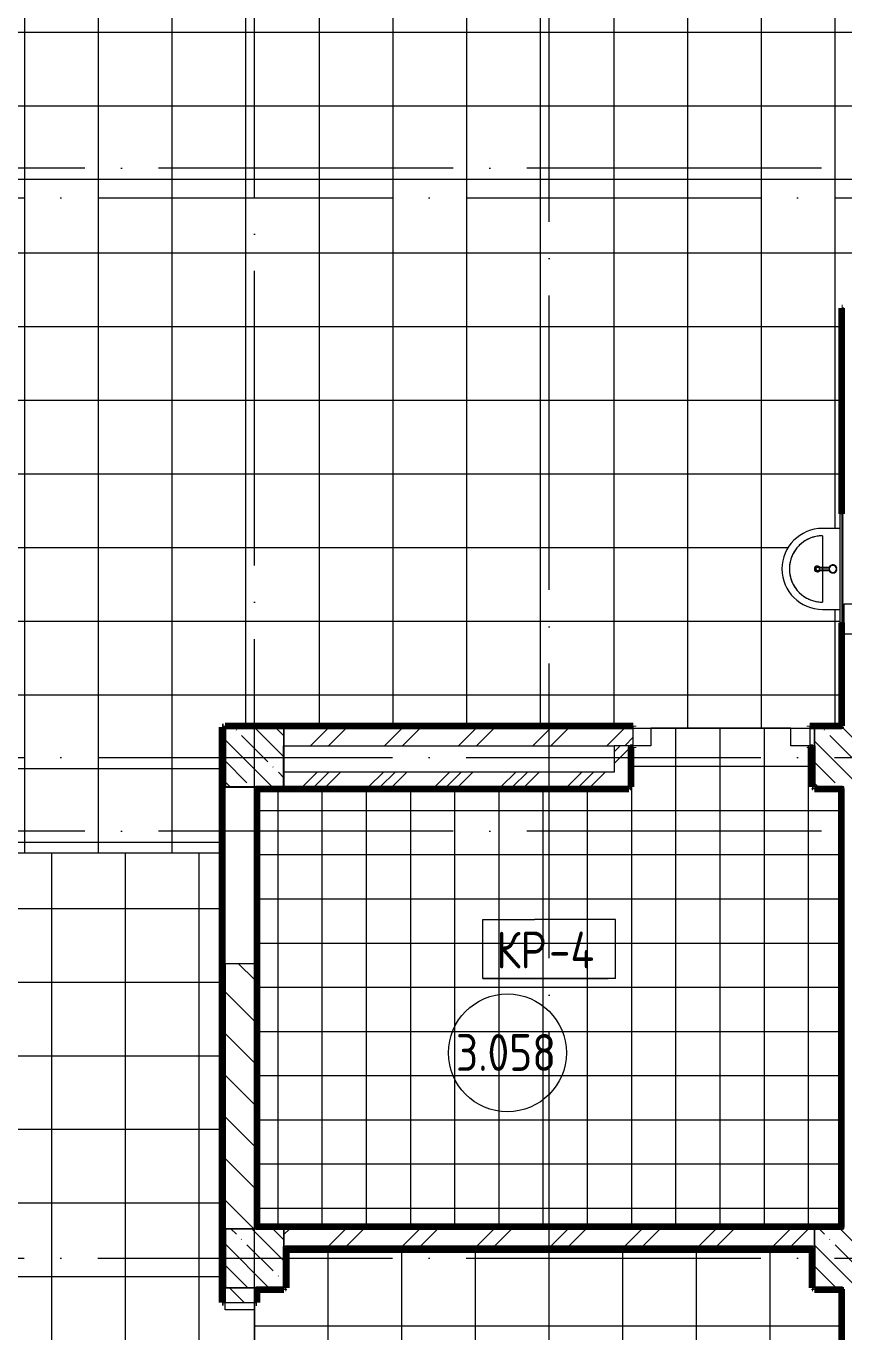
# Model space of a CAD drawing. Header units: millimetres. Extents: x 97 to 215964, y -4577 to 60645.
# Drawn here: x 189748 to 195298, y 18725 to 27591 of the extents above; entities that cross this region are included whole.
import ezdxf

# ---------------------------------------------------------------- set-up
doc = ezdxf.new("R2010")
doc.units = ezdxf.units.MM
doc.linetypes.add('ADSK_Линия сетки', pattern=[2500, 2000, -250, 0, -250])
for name, color, linetype, lineweight in [('A-AREA-____-IDEN', 2, 'Continuous', 20), ('A-FLOR-____-IDEN', 11, 'Continuous', 20), ('A-FLOR-____-OTLN', 192, 'Continuous', 9), ('A-FLOR-____-PATT', 8, 'Continuous', 9), ('A-WALL-____-MCUT', 113, 'Continuous', 9), ('A-WALL-____-PATT', 111, 'Continuous', 9), ('I-WALL-____-OTLN', 2, 'Continuous', 9), ('P-SANR-FIXT-OTLN', 6, 'Continuous', 9), ('S-COLS-____-MCUT', 52, 'Continuous', 9), ('S-COLS-____-OTLN', 52, 'Continuous', 9), ('S-GRID-____-OTLN', 1, 'Continuous', 9)]:
    doc.layers.add(name, color=color, linetype=linetype, lineweight=lineweight)
doc.styles.add('GOST Common', font='GOST_Common.ttf', dxfattribs={"width": 0.9, "height": 250})
pattern_1 = [(45, (0, 0), (-251.4472, 251.4472), []), (45, (0, 381), (-251.4472, 251.4472), [])]
pattern_2 = [(135, (0, 0), (-141.42136, -141.42136), [])]
pattern_3 = [(135, (0, 0), (-142.5612, -142.5612), []), (135, (142.56, 0), (-142.5612, -142.5612), [252.016, -50.403, 3.353, -47.05])]
pattern_4 = [(45, (0, 0), (-224.5064, 224.5064), []), (45, (79.38, 0), (0, 449.0128), []), (45, (-79.38, 0), (0, 449.0128), [])]

# ---------------------------------------------------------------- blocks, each defined once
blk = doc.blocks.new('0083_СОШ675_АР_R22_rvt-1-О_АИ_ПП_8_400_Целиком')
at = {"layer": 'A-WALL-____-PATT', "lineweight": 5}
h = blk.add_hatch(dxfattribs=at)
h.set_pattern_fill('FP_7', color=10, style=0, pattern_type=2)
h.set_pattern_definition(pattern_1)
h.paths.add_polyline_path([(136300, 22705), (136300, 22825), (136270, 22825), (136270, 22705)])
h.paths.add_polyline_path([(134940, 22705), (135070, 22705), (135070, 22825), (132700, 22825), (132700, 22705), (132800.3, 22705)])
h = blk.add_hatch(dxfattribs=at)
h.set_pattern_fill('FP_11', color=10, style=0, pattern_type=2)
h.set_pattern_definition(pattern_4)
h.paths.add_polyline_path([(135040, 22525), (135040, 22705), (134940, 22705), (134940, 22525)])
h = blk.add_hatch(dxfattribs=at)
h.set_pattern_fill('FP_11', color=10, style=0, pattern_type=2)
h.set_pattern_definition(pattern_4)
h.paths.add_polyline_path([(132800.3, 22425), (135040, 22425), (135040, 22525), (132700, 22525), (132700, 22425)])
h = blk.add_hatch(dxfattribs=at)
h.set_pattern_fill('FP_10', color=10, style=0, pattern_type=2)
h.set_pattern_definition(pattern_2)
h.paths.add_polyline_path([(132500, 19425), (132500, 21225), (132300, 21225), (132300, 19425)])
h = blk.add_hatch(dxfattribs=at)
h.set_pattern_fill('FP_7', color=10, style=0, pattern_type=2)
h.set_pattern_definition(pattern_1)
h.paths.add_polyline_path([(136300, 19305), (136300, 19425), (132700, 19425), (132700, 19305), (135315.8, 19305)])
h = blk.add_hatch(dxfattribs=at)
h.set_pattern_fill('FP_10', color=10, style=0, pattern_type=2)
h.set_pattern_definition(pattern_2)
h.paths.add_polyline_path([(132500, 10425), (132500, 15725), (132300, 15725), (132300, 10425)])
h.paths.add_polyline_path([(132500, 16125), (132500, 17825), (132300, 17825), (132300, 16125)])
h.paths.add_polyline_path([(132500, 18925), (132500, 19025), (132300, 19025), (132300, 18925)])
at = {"layer": 'S-COLS-____-OTLN', "lineweight": 5}
h = blk.add_hatch(dxfattribs=at)
h.set_pattern_fill('FP_8', color=256, style=0, pattern_type=2)
h.set_pattern_definition(pattern_3)
h.paths.add_polyline_path([(132700, 22425), (132700, 22825), (132300, 22825), (132300, 22425)])
h = blk.add_hatch(dxfattribs=at)
h.set_pattern_fill('FP_8', color=256, style=0, pattern_type=2)
h.set_pattern_definition(pattern_3)
h.paths.add_polyline_path([(136300, 22425), (136700, 22425), (136700, 22825), (136300, 22825), (136300, 22596.6)])
h = blk.add_hatch(dxfattribs=at)
h.set_pattern_fill('FP_8', color=256, style=0, pattern_type=2)
h.set_pattern_definition(pattern_3)
h.paths.add_polyline_path([(132700, 19025), (132700, 19425), (132300, 19425), (132300, 19025), (132500, 19025)])
h = blk.add_hatch(dxfattribs=at)
h.set_pattern_fill('FP_8', color=256, style=0, pattern_type=2)
h.set_pattern_definition(pattern_3)
h.paths.add_polyline_path([(136300, 19025), (136700, 19025), (136700, 19425), (136300, 19425), (136300, 19305)])
at = {"layer": 'A-WALL-____-MCUT', "color": 50, "lineweight": 13}
for p, q in [((140250, 23665), (136500, 23665)), ((136500, 23665), (136500, 23465)), ((136500, 23465), (137090.2, 23465)), ((135070, 22825), (132700, 22825)), ((135070, 22705), (135070, 22825)), ((136300, 22825), (136270, 22825)), ((136270, 22825), (136270, 22705)), ((132700, 22705), (134940, 22705)), ((134940, 22705), (134940, 22525)), ((135040, 22705), (135070, 22705)), ((135040, 22525), (135040, 22705)), ((136270, 22705), (136300, 22705)), ((134940, 22525), (132700, 22525)), ((132700, 22525), (132700, 22425)), ((135040, 22425), (135040, 22525)), ((132700, 22425), (135040, 22425)), ((132500, 21225), (132300, 21225)), ((132300, 21225), (132300, 19425)), ((132500, 19425), (132500, 21225)), ((136300, 19425), (132700, 19425)), ((132700, 19305), (136300, 19305)), ((132300, 19025), (132300, 18925)), ((132500, 18925), (132500, 19025)), ((132300, 18925), (132500, 18925))]:
    blk.add_line(p, q, dxfattribs=at)
at = {"layer": 'A-WALL-____-MCUT', "color": 10, "lineweight": 5}
for p, q in [((132700, 22825), (132700, 22705)), ((136300, 22705), (136300, 22825)), ((135040, 22705), (134940, 22705)), ((132300, 19425), (132500, 19425)), ((132700, 19425), (132700, 19305)), ((136300, 19305), (136300, 19425)), ((132500, 19025), (132300, 19025))]:
    blk.add_line(p, q, dxfattribs=at)
at = {"layer": 'S-COLS-____-MCUT', "color": 130, "lineweight": 25}
for p, q in [((132700, 22825), (132300, 22825)), ((132300, 22825), (132300, 22425)), ((136500, 22825), (136300, 22825)), ((132700, 22425), (132700, 22705)), ((136300, 22705), (136300, 22425)), ((132300, 22425), (132700, 22425)), ((136300, 22425), (136500, 22425)), ((132300, 19425), (132300, 19025)), ((132700, 19425), (132500, 19425)), ((136500, 19425), (136300, 19425)), ((132700, 19025), (132700, 19305)), ((136300, 19305), (136300, 19025)), ((132500, 19025), (132700, 19025)), ((136300, 19025), (136500, 19025))]:
    blk.add_line(p, q, dxfattribs=at)
at = {"layer": 'S-COLS-____-OTLN', "color": 90}
for p, q in [((132700, 22705), (132700, 22825)), ((136300, 22825), (136300, 22705)), ((132500, 19425), (132300, 19425)), ((132700, 19305), (132700, 19425)), ((136300, 19425), (136300, 19305)), ((132300, 19025), (132500, 19025))]:
    blk.add_line(p, q, dxfattribs=at)
blk = doc.blocks.new('ВК_Умывальник_Полукруглый_Керамический_ГОСТ30493-96_R20 - 2-ой величины-V191-О_АИ_ПП_8_400_Целиком')
at = {"layer": 'P-SANR-FIXT-OTLN', "color": 170, "lineweight": 18}
for p, q in [((136475, 24180), (136354.9, 24180)), ((136354.9, 24130), (136354.9, 23914.9)), ((136490, 24180), (136485, 24180)), ((136354.9, 23895), (136354.9, 23680)), ((136354.9, 23630), (136475, 23630)), ((136485, 23630), (136490, 23630))]:
    blk.add_line(p, q, dxfattribs=at)
at = {"layer": 'P-SANR-FIXT-OTLN', "color": 170, "lineweight": 18, "flags": 128}
blk.add_lwpolyline([(136354.9, 24130), (136345.9, 24129.8), (136336.9, 24129.3), (136327.9, 24128.4), (136319, 24127.1), (136310.2, 24125.5), (136301.4, 24123.5), (136292.7, 24121.2), (136284.1, 24118.6), (136275.6, 24115.6), (136267.3, 24112.2), (136259, 24108.5), (136251, 24104.6), (136243.1, 24100.2), (136235.4, 24095.6), (136227.8, 24090.7), (136220.5, 24085.4), (136213.4, 24079.9), (136206.5, 24074.1), (136199.9, 24068.1), (136193.5, 24061.7), (136187.3, 24055.2), (136181.5, 24048.3), (136175.9, 24041.3), (136170.6, 24034), (136165.6, 24026.5), (136160.8, 24018.9), (136156.4, 24011), (136152.4, 24003), (136148.6, 23994.8), (136145.2, 23986.5), (136142.1, 23978.1), (136139.3, 23969.5), (136136.9, 23960.8), (136134.9, 23952.1), (136133.2, 23943.2), (136131.8, 23934.3), (136130.8, 23925.4), (136130.2, 23916.4), (136129.9, 23907.4), (136130, 23898.4), (136130.4, 23889.4), (136131.2, 23880.5), (136132.4, 23871.5), (136133.9, 23862.7), (136135.8, 23853.9), (136138, 23845.1), (136140.6, 23836.5), (136143.5, 23828), (136146.7, 23819.6), (136150.3, 23811.3), (136154.2, 23803.2), (136158.4, 23795.3), (136163, 23787.5), (136167.8, 23779.9), (136173, 23772.6), (136178.4, 23765.4), (136184.1, 23758.5), (136190.1, 23751.7), (136196.4, 23745.3), (136202.9, 23739.1), (136209.7, 23733.1), (136216.7, 23727.4), (136223.9, 23722.1), (136231.3, 23717), (136238.9, 23712.2), (136246.7, 23707.7), (136254.7, 23703.5), (136262.8, 23699.7), (136271.1, 23696.2), (136279.5, 23693), (136288.1, 23690.1), (136296.7, 23687.6), (136305.4, 23685.5), (136314.3, 23683.7), (136323.1, 23682.2), (136332.1, 23681.1), (136341, 23680.4), (136350, 23680), (136354.9, 23680)], dxfattribs=at)
at = {"layer": 'P-SANR-FIXT-OTLN', "color": 170, "lineweight": 18}
for centre, radius, start, end in [((136354.9, 23905), 275, 90, 270), ((136354.9, 23905), 225, 90, 270), ((136319.9, 23905), 20, 90, 270), ((136319.9, 23905), 20, 30, 90), ((136319.9, 23905), 20, 270, 330)]:
    blk.add_arc(centre, radius, start, end, dxfattribs=at)
blk = doc.blocks.new('xxx_Смеситель_ГОСТ 25809-96_R20 - Смеситель-3431601-О_АИ_ПП_8_400_Целиком')
at = {"layer": 'P-SANR-FIXT-OTLN', "color": 170, "lineweight": 18}
for p, q in [((3135.3, 51074.8), (3135.3, 51016.6)), ((3139.3, 51075.4), (3139.3, 51029.7)), ((3151.3, 51029.7), (3151.3, 51075.4)), ((3155.3, 51016.6), (3155.3, 51074.8)), ((3135.3, 51016.6), (3135.3, 50993.9)), ((3135.3, 50993.9), (3135.3, 50990)), ((3139.3, 51029.7), (3139.3, 51009)), ((3140.3, 51009), (3139.3, 51009)), ((3139.3, 51009), (3140.3, 51009)), ((3140.3, 51029.8), (3150.3, 51029.8)), ((3150.3, 51009), (3140.3, 51009)), ((3150.3, 51009), (3151.3, 51009)), ((3151.3, 51009), (3150.3, 51009)), ((3151.3, 51009), (3151.3, 51029.7)), ((3155.3, 50993.9), (3155.3, 51016.6)), ((3155.3, 50990), (3155.3, 50993.9))]:
    blk.add_line(p, q, dxfattribs=at)
for radius, start, end in [(27.5, 0, 180), (27.5, 161.97695, 180), (27.5, 180, 198.02305), (27.5, 180, 258.92236), (27.5, 143.31191, 156.6878), (27.5, 203.3122, 216.68809), (24.5, 360, 180), (24.5, 180, 360), (27.5, 101.97674, 135), (27.5, 225, 258.02326), (24.5, 255, 259.77016), (24.5, 255, 259.77016), (27.5, 83.31162, 96.68751), (24.5, 280.22984, 285), (24.5, 280.22984, 285), (27.5, 281.0769, 0), (27.5, 45, 78.02263), (27.5, 281.97737, 315), (27.5, 23.31133, 36.68722), (27.5, 323.31278, 336.68867), (27.5, 0, 18.02234), (27.5, 341.97766, 0)]:
    blk.add_arc((3145.3, 51100), radius, start, end, dxfattribs=at)
for start_param, end_param in [(3.141593, 4.712389), (4.712389, 6.283185)]:
    blk.add_ellipse((3145.3, 50990), major_axis=(10, 0), ratio=0.965926, start_param=start_param, end_param=end_param, dxfattribs=at)
for points, knots in [([(3138.6, 51076.4), (3138.7, 51076.4), (3138.8, 51076.3), (3139.2, 51076.2), (3139.8, 51076.1), (3140.4, 51076), (3140.7, 51075.9)], [0.77430556, 0.77430556, 0.77430556, 0.77430556, 0.78298611, 0.79166667, 0.82638889, 0.86111111, 0.86111111, 0.86111111, 0.86111111]), ([(3149.8, 51075.9), (3150.1, 51075.9), (3150.6, 51076), (3151.1, 51076.2), (3151.6, 51076.3), (3151.8, 51076.4), (3151.9, 51076.4)], [0.13888889, 0.13888889, 0.13888889, 0.13888889, 0.16666667, 0.19444444, 0.20833333, 0.22222222, 0.22222222, 0.22222222, 0.22222222]), ([(3140.3, 51020.3), (3138.8, 51019.9), (3136.8, 51019.1), (3135.5, 51017.7), (3135.3, 51016.9), (3135.3, 51016.6)], [0.1666667, 0.1666667, 0.1666667, 0.1666667, 0.3333333, 0.4166667, 0.5, 0.5, 0.5, 0.5]), ([(3145.3, 50986.8), (3144.4, 50986.8), (3143.1, 50986.9), (3141.4, 50987.3), (3140.3, 50987.7), (3139.3, 50988.1), (3138.7, 50988.5), (3138, 50989), (3137.3, 50989.5), (3136.7, 50990.2), (3136.3, 50990.7), (3136, 50991.2), (3135.8, 50991.6), (3135.6, 50992), (3135.5, 50992.5), (3135.4, 50992.9), (3135.3, 50993.4), (3135.3, 50993.7), (3135.3, 50993.9)], [0, 0, 0, 0, 0.0833333, 0.125, 0.1666667, 0.2083333, 0.2291667, 0.25, 0.2916667, 0.3333333, 0.3541667, 0.375, 0.3958333, 0.4166667, 0.4375, 0.4583333, 0.4791667, 0.5, 0.5, 0.5, 0.5]), ([(3139.3, 51029.3), (3139.3, 51029.3), (3139.3, 51029.3), (3139.4, 51029.2), (3139.6, 51029.2), (3139.8, 51029.2), (3140.1, 51029.2), (3140.3, 51029.2)], [0, 0, 0, 0, 0.166667, 0.333333, 0.5, 0.666667, 1, 1, 1, 1]), ([(3155.3, 50993.9), (3155.3, 50993.7), (3155.3, 50993.4), (3155.2, 50992.9), (3155.1, 50992.5), (3154.9, 50992), (3154.7, 50991.6), (3154.5, 50991.2), (3154.2, 50990.7), (3153.9, 50990.3), (3153.6, 50989.9), (3153.1, 50989.4), (3152.5, 50989), (3151.9, 50988.5), (3151.2, 50988.1), (3150.3, 50987.7), (3149.1, 50987.3), (3147.5, 50986.9), (3146.1, 50986.8), (3145.3, 50986.8)], [0.5, 0.5, 0.5, 0.5, 0.5208333, 0.5416667, 0.5625, 0.5833333, 0.6041667, 0.625, 0.6458333, 0.6666667, 0.6875, 0.7083333, 0.75, 0.7708333, 0.7916667, 0.8333333, 0.875, 0.9166667, 1, 1, 1, 1]), ([(3151.3, 51029.7), (3151.3, 51029.7), (3151.2, 51029.7), (3151.1, 51029.8), (3151, 51029.8), (3150.7, 51029.8), (3150.4, 51029.8), (3150.3, 51029.8)], [0, 0, 0, 0, 0.166667, 0.333333, 0.5, 0.666667, 1, 1, 1, 1])]:
    blk.add_open_spline(points, degree=3, knots=knots, dxfattribs=at)
for points in [[(3139.3, 51075.4), (3139.3, 51075.4), (3139.4, 51075.4), (3139.6, 51075.4), (3139.8, 51075.3), (3140, 51075.3), (3140.2, 51075.3), (3140.3, 51075.3)], [(3139.4, 51074.9), (3139.3, 51074.9), (3139.3, 51074.9), (3139.3, 51075), (3139.3, 51075)], [(3140.3, 51075.3), (3141.9, 51074.9), (3145.3, 51074.6), (3148.6, 51074.9), (3150.3, 51075.3)], [(3150.3, 51075.3), (3150.4, 51075.3), (3150.5, 51075.3), (3150.8, 51075.3), (3151, 51075.4), (3151.1, 51075.4), (3151.2, 51075.4), (3151.2, 51075.4)], [(3151.3, 51075), (3151.3, 51075), (3151.3, 51075), (3151.2, 51074.9)], [(3140.3, 51029.8), (3140.1, 51029.8), (3139.7, 51029.8), (3139.4, 51029.8), (3139.3, 51029.7), (3139.3, 51029.7)], [(3150.3, 51029.2), (3150.4, 51029.2), (3150.8, 51029.2), (3151.2, 51029.2), (3151.3, 51029.3), (3151.3, 51029.3)], [(3155.3, 51016.6), (3155.3, 51016.9), (3155, 51017.7), (3154, 51018.7), (3152.4, 51019.6), (3151, 51020.1), (3150.3, 51020.3)]]:
    blk.add_open_spline(points, degree=3, dxfattribs=at)
blk = doc.blocks.new('0083_СОШ675_ВК_R22_rvt-1-О_АИ_ПП_8_400_Целиком')
at = {"layer": 'P-SANR-FIXT-OTLN', "color": 170, "lineweight": 18}
blk.add_blockref('ВК_Умывальник_Полукруглый_Керамический_ГОСТ30493-96_R20 - 2-ой величины-V191-О_АИ_ПП_8_400_Целиком', (0, 0), dxfattribs=at)
at = {"layer": 'P-SANR-FIXT-OTLN', "color": 170, "lineweight": 18, "rotation": 270}
blk.add_blockref('xxx_Смеситель_ГОСТ 25809-96_R20 - Смеситель-3431601-О_АИ_ПП_8_400_Целиком', (85324.9, 27050.3), dxfattribs=at)
blk = doc.blocks.new('ADSK_Марка_Перекрытие - Типоразмер_ADSK_Марка-158127-О_АИ_ПП_8_400_Целиком')
at = {"layer": 'A-FLOR-____-IDEN'}
for p, q in [((-4.5, 4), (-1, 4)), ((-4.5, 0), (-4.5, 4)), ((4.5, 4), (-1, 4)), ((4.5, 0), (4.5, 4)), ((4.5, 0), (-4.5, 0)), ((-4.5, 0), (4, 0))]:
    blk.add_line(p, q, dxfattribs=at)
blk = doc.blocks.new('ADSK_Марка_Помещение_ОдноЗначение - Номер-159740-О_АИ_ПП_8_400_Целиком')
at = {"layer": 'A-AREA-____-IDEN'}
blk.add_circle((0, 0), 4, dxfattribs=at)

msp = doc.modelspace()

# ---------------------------------------------------------------- hatches: boundary and pattern name
at = {"layer": 'A-FLOR-____-PATT'}
h = msp.add_hatch(dxfattribs=at)
h.set_pattern_fill('FP_189', color=256, style=0, pattern_type=2)
h.set_pattern_definition([(0, (186737.87, 25050), (0, 500), []), (90, (186737.87, 25050), (-500, 3e-14), [])])
h.paths.add_polyline_path([(191077.865903, 21974.999414), (191077.865903, 22830), (191087.865903, 22830), (191087.865903, 22835), (191097.865903, 22835), (191097.865903, 22840), (193867.865903, 22840), (193867.865903, 22825), (195067.865903, 22825), (195067.865903, 22840), (195282.888824, 22840), (195282.888824, 23539.977542), (195272.888824, 23539.977542), (195272.888824, 23629.977542), (195152.772636, 23629.977542), (195095.596921, 23635.986952), (195038.645854, 23655.065554), (194991.131691, 23682.497869), (194948.407809, 23720.966625), (194914.61565, 23767.477542), (194891.232094, 23819.997869), (194879.279115, 23876.232215), (194879.279115, 23933.72287), (194891.232094, 23989.957216), (194916.63922, 24045.262748), (194948.407809, 24088.988459), (194991.131691, 24127.457216), (195040.920059, 24156.202543), (195095.596921, 24173.968132), (195152.772636, 24179.977542), (195272.888824, 24179.977542), (195272.888824, 24279.977542), (195282.888824, 24279.977542), (195282.888824, 25674.999986), (195297.866903, 25675.005217), (195297.866903, 25724.999986), (195497.866903, 25724.999986), (195497.866903, 27824.999986), (195297.866903, 27824.999986), (195297.866903, 27874.999986), (195282.888824, 27874.999986), (195282.888824, 28110.000984), (183837.887824, 28110.000984), (183837.887824, 27850), (183832.887824, 27850), (183832.887824, 27840), (183822.887824, 27840), (183822.887824, 27835), (183172.887824, 27835), (183172.887824, 27840), (183162.887824, 27840), (183162.887824, 27850), (183157.887824, 27850), (183157.887824, 28110.000398), (177977.865903, 28110.000398), (177977.865903, 21974.999414), (189082.681831, 21974.999414)])
h.paths.add_polyline_path([(184247.865903, 22409.999414), (183847.865903, 22409.999414), (183847.865903, 22414.999414), (183837.865903, 22414.999414), (183837.865903, 22424.999414), (183832.865903, 22424.999414), (183832.865903, 22824.999414), (183837.865903, 22824.999414), (183837.865903, 22834.999414), (183847.865903, 22834.999414), (183847.865903, 22839.999414), (184247.865903, 22839.999414), (184247.865903, 22834.999414), (184257.865903, 22834.999414), (184257.865903, 22824.999414), (184262.865903, 22824.999414), (184262.865903, 22424.999414), (184257.865903, 22424.341039), (184257.865903, 22414.999414), (184247.865903, 22414.999414)])
h.paths.add_polyline_path([(179797.865903, 22409.999414), (179797.865903, 22414.999414), (179787.865903, 22414.999414), (179787.865903, 22424.999414), (179782.865903, 22424.999414), (179782.865903, 22824.999414), (179787.865903, 22824.999414), (179787.865903, 22834.999414), (179797.865903, 22834.999414), (179797.865903, 22839.999414), (180197.865903, 22839.999414), (180197.865903, 22834.999414), (180207.865903, 22834.999414), (180207.865903, 22824.999414), (180212.865903, 22824.999414), (180212.865903, 22424.999414), (180207.865903, 22424.999414), (180207.865903, 22414.999414), (180197.865903, 22414.999414), (180197.865903, 22409.999414), (180123.844712, 22409.999414)])
h.paths.add_polyline_path([(195105.942509, 23912.04861), (195107.943007, 23913.637796), (195109.824794, 23913.179861)])
h.paths.add_polyline_path([(195117.772636, 23884.977542), (195122.949017, 23885.659026), (195131.158515, 23890.25511), (195133.542518, 23892.956727), (195135.093144, 23894.977542), (195114.824794, 23895.318284), (195109.824794, 23897.046814), (195105.942509, 23897.906474), (195103.433822, 23902.457662), (195103.442509, 23907.565733), (195105.942509, 23912.04861), (195121.904362, 23914.977542), (195135.093144, 23914.977542), (195128.945238, 23921.398281), (195127.772636, 23922.29805), (195122.949017, 23924.296059), (195115.690597, 23924.703436), (195112.596255, 23924.296059), (195104.386757, 23919.699974), (195102.002754, 23916.998357), (195099.830807, 23913.477542), (195098.351897, 23909.377466), (195098.351897, 23900.577618), (195099.830807, 23896.477542), (195102.002754, 23892.956727), (195106.600034, 23888.556803), (195107.772636, 23887.657034), (195115.690597, 23885.251648)])
h.paths.add_polyline_path([(195107.943007, 23896.317288), (195105.942509, 23897.906474), (195111.654922, 23895.778443)])
h = msp.add_hatch(dxfattribs=at)
h.set_pattern_fill('FP_208', color=256, style=0, pattern_type=2)
h.set_pattern_definition([(90, (193257.88, 21065), (-300, 2e-14), []), (180, (193257.88, 21065), (-4e-14, -300), [])])
h.paths.add_polyline_path([(191312.865903, 19440.000586), (195282.865903, 19440.000586), (195282.865903, 22409.999414), (195097.865903, 22409.999414), (195097.865903, 22414.999414), (195087.865903, 22414.999414), (195087.865903, 22424.999414), (195082.865903, 22424.999414), (195082.865903, 22690), (195067.865903, 22690), (195067.865903, 22704.998828), (194937.887824, 22704.998828), (194937.887824, 22824.998828), (193987.887824, 22824.998828), (193987.887824, 22704.998828), (193867.865903, 22704.998828), (193867.865903, 22690), (193852.887824, 22690), (193852.887824, 22424.998242), (193847.887824, 22424.998242), (193847.887824, 22414.999414), (193837.887824, 22414.999414), (193837.887824, 22409.999414), (191312.865903, 22409.999414), (191312.865903, 19442.715942)])
h = msp.add_hatch(dxfattribs=at)
h.set_pattern_fill('FP_190', color=256, style=0, pattern_type=2)
h.set_pattern_definition([(270, (187922.96, 16100), (500, 3e-14), []), (0, (187922.96, 16100), (0, 500), [])])
h.paths.add_polyline_path([(184548.071587, 10240), (189158.059887, 10240), (189158.059887, 16445.343589), (191082.865903, 16445.343589), (191082.865903, 17184.999414), (191077.865903, 17184.999414), (191077.865903, 17280.693104), (190952.887824, 17280.693104), (190895.712109, 17286.702514), (190841.035247, 17304.468104), (190791.24688, 17333.213431), (190748.522997, 17371.682188), (190714.730838, 17418.193104), (190691.347282, 17470.713431), (190679.394303, 17526.947777), (190679.394303, 17584.438432), (190691.347282, 17640.672778), (190716.754408, 17695.97831), (190748.522997, 17739.704021), (190795.612213, 17780.693104), (190841.035247, 17806.918105), (190895.712109, 17824.683695), (190952.887824, 17830.693104), (191097.843981, 17830.693104), (191097.843981, 17924.999414), (191297.843981, 17924.999414), (191297.843981, 18874.999414), (191097.843981, 18874.999414), (191097.843981, 18924.999414), (191077.865903, 18924.999414), (191077.865903, 21974.999414), (184548.071587, 21974.999414), (184548.071587, 11849.253955)])
h.paths.add_polyline_path([(190906.057697, 17562.764172), (190909.939983, 17564.626531), (190907.887824, 17563.297449)])
h.paths.add_polyline_path([(190917.887824, 17535.693104), (190923.064205, 17536.374588), (190927.887824, 17538.372596), (190932.02996, 17541.550969), (190935.208332, 17545.693104), (190914.939983, 17546.033846), (190909.699042, 17547.815729), (190906.057697, 17548.622037), (190903.54901, 17553.173224), (190903.745689, 17558.751156), (190906.057697, 17562.764172), (190923.064205, 17565.693104), (190935.208332, 17565.693104), (190932.02996, 17569.83524), (190927.887824, 17573.013612), (190923.064205, 17575.011621), (190915.805785, 17575.418999), (190912.711443, 17575.011621), (190907.887824, 17573.013612), (190903.745689, 17569.83524), (190900.567316, 17565.693104), (190898.569308, 17560.869485), (190897.887824, 17555.693104), (190898.569308, 17550.516723), (190900.567316, 17545.693104), (190903.745689, 17541.550969), (190907.887824, 17538.372596), (190915.805785, 17535.96721)])
h.paths.add_polyline_path([(190908.058195, 17547.03285), (190908.961998, 17547.775759), (190908.88171, 17546.913304)])
h = msp.add_hatch(dxfattribs=at)
h.set_pattern_fill('FP_185', color=256, style=0, pattern_type=2)
h.set_pattern_definition([(270, (193297.86, 14765), (500, 3e-14), []), (0, (193297.86, 14765), (0, 500), [])])
h.paths.add_polyline_path([(191512.865903, 10240), (194982.843981, 10240), (194982.843981, 10327.5), (195182.843981, 10327.5), (195182.843981, 10240), (195282.887824, 10240), (195282.887824, 10825), (195297.865903, 10825), (195297.865903, 11925), (195282.887824, 11925), (195282.887824, 12137.5), (195277.887824, 12137.5), (195277.887824, 12240.023905), (195152.887824, 12240.023905), (195095.712109, 12246.033314), (195041.035247, 12263.798904), (194991.24688, 12292.544231), (194948.522997, 12331.012988), (194914.730838, 12377.523905), (194891.347282, 12430.044231), (194879.394303, 12486.278577), (194879.394303, 12543.769232), (194891.347282, 12600.003578), (194916.754408, 12655.30911), (194950.169829, 12700.517635), (194991.24688, 12737.503578), (195041.035247, 12766.248905), (195095.712109, 12784.014495), (195152.887824, 12790.023905), (195277.887824, 12790.023905), (195277.887824, 12850), (194997.887824, 12850), (194997.806703, 12855), (194987.887824, 12855), (194987.887824, 12865), (194982.887824, 12865), (194982.887824, 13565), (194987.887824, 13565), (194987.887824, 13575), (194997.887824, 13575), (194998.560195, 13580), (195282.888824, 13580), (195282.888824, 15709.999414), (195097.865903, 15709.999414), (195097.381119, 15714.999414), (195087.865903, 15714.999414), (195087.865903, 15724.999414), (195082.865903, 15724.999414), (195082.865903, 16124.999414), (195087.865903, 16124.999414), (195087.865903, 16134.999414), (195097.865903, 16134.999414), (195097.865903, 16139.999414), (195282.888824, 16139.999414), (195282.888824, 19009.999414), (195097.865903, 19009.999414), (195097.843981, 19014.999414), (195087.865903, 19014.999414), (195087.865903, 19024.999414), (195082.865903, 19024.999414), (195082.865903, 19290.000586), (191512.865903, 19290.000586), (191512.865903, 19024.999414), (191507.865903, 19024.999414), (191507.865903, 19014.999414), (191497.865903, 19014.999414), (191496.809498, 19009.999414), (191312.865903, 19009.999414), (191312.865903, 18924.999414), (191297.843981, 18924.802119), (191297.865903, 17824.999414), (191312.865903, 17824.999414), (191312.865903, 16139.999414), (191497.865903, 16139.999414), (191497.865903, 16134.999414), (191507.865903, 16134.999414), (191507.865903, 16124.999414), (191512.865903, 16124.999414), (191512.865903, 15724.999414), (191507.865903, 15724.999414), (191507.865903, 15714.999414), (191497.865903, 15714.999414), (191497.843981, 15709.999414), (191312.865903, 15709.999414), (191312.865903, 10440), (191497.865903, 10440), (191497.865903, 10435), (191507.865903, 10435), (191507.865903, 10425), (191512.865903, 10424.579731), (191512.865903, 10383.707685)])
h.paths.add_polyline_path([(195106.057697, 12522.094972), (195108.058195, 12523.684159), (195109.939983, 12523.226223)])
h.paths.add_polyline_path([(195117.887824, 12495.023905), (195123.064205, 12495.705388), (195131.273703, 12500.301473), (195133.657706, 12503.003089), (195135.208332, 12505.023905), (195114.939983, 12505.364646), (195109.939983, 12507.093177), (195106.057697, 12507.952837), (195103.54901, 12512.504024), (195103.557697, 12517.612095), (195106.057697, 12522.094972), (195122.01955, 12525.023905), (195135.208332, 12525.023905), (195129.060426, 12531.444644), (195127.887824, 12532.344413), (195123.064205, 12534.342421), (195115.805785, 12534.749799), (195112.711443, 12534.342421), (195104.501945, 12529.746336), (195102.117942, 12527.04472), (195099.945996, 12523.523905), (195098.467085, 12519.423828), (195098.467085, 12510.623981), (195099.945996, 12506.523905), (195102.117942, 12503.003089), (195106.715222, 12498.603165), (195107.887824, 12497.703396), (195115.805785, 12495.29801)])
h.paths.add_polyline_path([(195108.058195, 12506.36365), (195106.057697, 12507.952837), (195111.77011, 12505.824805)])
at = {"layer": 'A-WALL-____-PATT'}
h = msp.add_hatch(color=7, dxfattribs=at)
h.paths.add_polyline_path([(195287.888824, 22825), (195297.888824, 22825), (195297.888824, 25674.999986), (195287.888824, 25674.999986), (195287.888824, 22835)])
h.paths.add_polyline_path([(195297.888824, 27874.999986), (195297.888824, 28115.000984), (195287.888824, 28115.000984), (195287.888824, 27874.999986)])
h = msp.add_hatch(color=7, dxfattribs=at)
h.paths.add_polyline_path([(195067.865903, 22825), (195287.888824, 22825), (195287.888824, 22835), (195067.865903, 22835)])
h.paths.add_polyline_path([(191598.201562, 22825), (193867.865903, 22825), (193867.865903, 22835), (191087.865903, 22835), (191087.865903, 22825), (191097.865903, 22825)])
h = msp.add_hatch(color=7, dxfattribs=at)
h.paths.add_polyline_path([(191087.865903, 10225), (191097.865903, 10225), (191097.865903, 17824.999414), (191087.865903, 17824.999414), (191087.865903, 10235)])
h.paths.add_polyline_path([(191087.865903, 18924.999414), (191097.865903, 18924.999414), (191097.865903, 22825), (191087.865903, 22825), (191087.865903, 19665.500728)])
for points in [[(193847.887824, 22424.999414), (193847.887824, 22705), (193837.887824, 22705), (193837.887824, 22424.999414)], [(195097.865903, 22414.999414), (195097.865903, 22695), (195087.865903, 22695), (195087.865903, 22414.999414)], [(193847.887824, 22414.999414), (193847.887824, 22424.999414), (191297.865903, 22424.999414), (191297.865903, 22414.999414), (191598.201562, 22414.999414)], [(191307.865903, 19435.000586), (191307.865903, 22414.999414), (191297.865903, 22414.999414), (191297.865903, 19435.000586)], [(195287.865903, 22414.999414), (195297.865903, 22414.999414), (195297.865903, 22424.999414), (195097.865903, 22424.999414), (195097.865903, 22414.999414)], [(195297.865903, 19425.000586), (195297.865903, 22414.999414), (195287.865903, 22414.999414), (195287.865903, 19425.000586)], [(195287.865903, 19425.000586), (195287.865903, 19435.000586), (191297.865903, 19435.000586), (191297.865903, 19425.000586), (194113.721293, 19425.000586)], [(195087.865903, 19295.000586), (195097.865903, 19295.000586), (195097.865903, 19305.000586), (191497.865903, 19305.000586), (191497.865903, 19295.000586), (194113.721293, 19295.000586)], [(191507.865903, 19024.999414), (191507.865903, 19295.000586), (191497.865903, 19295.000586), (191497.865903, 19024.999414)], [(195097.865903, 19014.999414), (195097.865903, 19295.000586), (195087.865903, 19295.000586), (195087.865903, 19014.999414)], [(191307.865903, 19014.999414), (191507.865903, 19014.999414), (191507.865903, 19024.999414), (191307.865903, 19024.999414)], [(195287.888824, 19014.999414), (195297.888824, 19014.999414), (195297.888824, 19024.999414), (195097.865903, 19024.999414), (195097.865903, 19014.999414)], [(195297.888824, 16124.999414), (195297.888824, 19014.999414), (195287.888824, 19014.999414), (195287.888824, 16124.999414)]]:
    msp.add_hatch(color=7, dxfattribs=at).paths.add_polyline_path(points)
h = msp.add_hatch(color=7, dxfattribs=at)
h.paths.add_polyline_path([(195087.865903, 22695), (195097.865903, 22695), (195097.865903, 22705), (195067.865903, 22705), (195067.865903, 22695)])
h.paths.add_polyline_path([(193867.865903, 22695), (193867.865903, 22705), (193847.887824, 22705), (193847.887824, 22695)])
h = msp.add_hatch(color=7, dxfattribs=at)
h.paths.add_polyline_path([(191297.865903, 16134.999414), (191307.865903, 16134.999414), (191307.865903, 17824.999414), (191297.865903, 17824.999414), (191297.865903, 16734.408188)])
h.paths.add_polyline_path([(191297.865903, 18924.999414), (191307.865903, 18924.999414), (191307.865903, 19024.999414), (191297.865903, 19024.999414)])

# ---------------------------------------------------------------- linework, layer by layer
at = {"layer": 'A-FLOR-____-OTLN'}
for p, q in [((193867.865903, 22825), (195067.865903, 22825)), ((194937.887824, 22824.998828), (193987.887824, 22824.998828)), ((193987.887824, 22824.998828), (193987.887824, 22704.998828)), ((194937.887824, 22704.998828), (194937.887824, 22824.998828)), ((193987.887824, 22704.998828), (193867.865903, 22704.998828)), ((195067.865903, 22704.998828), (194937.887824, 22704.998828)), ((191077.865903, 21974.999414), (177977.865903, 21974.999414)), ((191097.843981, 18874.999414), (191097.843981, 18924.999414)), ((191297.843981, 18924.999414), (191297.843981, 17824.999414)), ((191297.843981, 18874.999414), (191097.843981, 18874.999414)), ((191297.843981, 17924.999414), (191297.843981, 18874.999414))]:
    msp.add_line(p, q, dxfattribs=at)
at = {"layer": 'A-WALL-____-MCUT', "color": 7}
for p, q in [((195287.888824, 25674.999986), (195287.888824, 22835)), ((195297.888824, 25674.999986), (195287.888824, 25674.999986)), ((196024.058729, 23665.000586), (195297.865903, 23665.000586)), ((195297.865903, 23665.000586), (195297.865903, 23465.000586)), ((195297.865903, 23465.000586), (195888.058729, 23465.000586)), ((193867.865903, 22835), (191087.865903, 22835)), ((191087.865903, 22835), (191087.865903, 18924.999414)), ((191097.865903, 22825), (193867.865903, 22825)), ((191097.865903, 18924.999414), (191097.865903, 22825)), ((193867.865903, 22825), (193867.865903, 22835)), ((195287.888824, 22835), (195067.865903, 22835)), ((195067.865903, 22835), (195067.865903, 22825)), ((195067.865903, 22825), (195297.888824, 22825)), ((193837.887824, 22705), (193837.887824, 22424.999414)), ((193867.865903, 22705), (193837.887824, 22705)), ((193867.865903, 22695), (193867.865903, 22705)), ((195097.865903, 22705), (195067.865903, 22705)), ((195067.865903, 22705), (195067.865903, 22695)), ((195097.865903, 22424.999414), (195097.865903, 22705)), ((193847.887824, 22414.999414), (193847.887824, 22695)), ((193847.887824, 22695), (193867.865903, 22695)), ((195067.865903, 22695), (195087.865903, 22695)), ((195087.865903, 22695), (195087.865903, 22414.999414)), ((193837.887824, 22424.999414), (191297.865903, 22424.999414)), ((191297.865903, 22424.999414), (191297.865903, 19425.000586)), ((191307.865903, 22414.999414), (193847.887824, 22414.999414)), ((191307.865903, 19435.000586), (191307.865903, 22414.999414)), ((195087.865903, 22414.999414), (195287.865903, 22414.999414)), ((195297.865903, 22424.999414), (195097.865903, 22424.999414)), ((195287.865903, 22414.999414), (195287.865903, 19435.000586)), ((195297.865903, 19425.000586), (195297.865903, 22424.999414)), ((191297.865903, 19425.000586), (195297.865903, 19425.000586)), ((195287.865903, 19435.000586), (191307.865903, 19435.000586)), ((195097.865903, 19305.000586), (191497.865903, 19305.000586)), ((191497.865903, 19305.000586), (191497.865903, 19024.999414)), ((191507.865903, 19295.000586), (195087.865903, 19295.000586)), ((191507.865903, 19014.999414), (191507.865903, 19295.000586)), ((195087.865903, 19295.000586), (195087.865903, 19014.999414)), ((195097.865903, 19024.999414), (195097.865903, 19305.000586)), ((191297.865903, 19024.999414), (191297.865903, 18924.999414)), ((191497.865903, 19024.999414), (191297.865903, 19024.999414)), ((191307.865903, 18924.999414), (191307.865903, 19014.999414)), ((191307.865903, 19014.999414), (191507.865903, 19014.999414)), ((195087.865903, 19014.999414), (195287.888824, 19014.999414)), ((195297.888824, 19024.999414), (195097.865903, 19024.999414)), ((195287.888824, 19014.999414), (195287.888824, 16134.999414)), ((191087.865903, 18924.999414), (191097.865903, 18924.999414)), ((191297.865903, 18924.999414), (191307.865903, 18924.999414))]:
    msp.add_line(p, q, dxfattribs=at)
at = {"layer": 'I-WALL-____-OTLN', "color": 5, "lineweight": 90}
for p, q in [((195282.888824, 24279.977542), (195282.888824, 25674.999986)), ((195287.888824, 25674.999986), (195282.888824, 25674.999986)), ((195282.888824, 22840), (195282.888824, 23539.977542)), ((191077.865903, 18924.999414), (191077.865903, 22830)), ((191087.865903, 22830), (191077.865903, 22830)), ((191097.865903, 22840), (193867.865903, 22840)), ((191097.865903, 22840), (191097.865903, 22835)), ((193867.865903, 22835), (193867.865903, 22840)), ((195067.865903, 22840), (195282.888824, 22840)), ((195067.865903, 22840), (195067.865903, 22835)), ((191087.865903, 18924.999414), (191077.865903, 18924.999414))]:
    msp.add_line(p, q, dxfattribs=at)
at = {"layer": 'I-WALL-____-OTLN'}
for p, q in [((195272.888824, 23539.977542), (195272.888824, 24279.977542)), ((195282.888824, 24279.977542), (195272.888824, 24279.977542)), ((195282.888824, 24279.977542), (195282.888824, 23539.977542)), ((195282.888824, 23539.977542), (195272.888824, 23539.977542))]:
    msp.add_line(p, q, dxfattribs=at)
at = {"layer": 'I-WALL-____-OTLN', "color": 94, "lineweight": 90}
for p, q in [((193867.865903, 22690), (193847.702639, 22690)), ((193852.887824, 22695), (193852.887824, 22424.999414)), ((193867.865903, 22690), (193867.865903, 22695)), ((195067.865903, 22695), (195067.865903, 22690)), ((195087.865903, 22690), (195067.865903, 22690)), ((195082.865903, 22424.999414), (195082.865903, 22695)), ((193837.887824, 22409.999414), (191307.865903, 22409.999414)), ((191312.865903, 22415.019177), (191312.865903, 19434.988023)), ((193837.887824, 22409.999414), (193837.887824, 22414.999414)), ((193847.887824, 22424.999414), (193852.887824, 22424.999414)), ((195082.865903, 22424.999414), (195087.865903, 22424.999414)), ((195097.865903, 22414.999414), (195097.865903, 22409.999414)), ((195287.865903, 22409.999414), (195097.865903, 22409.999414)), ((195282.865903, 19435.000586), (195282.865903, 22414.999414)), ((191307.865903, 19440.000586), (195287.882681, 19440.000586))]:
    msp.add_line(p, q, dxfattribs=at)
at = {"layer": 'I-WALL-____-OTLN', "color": 20, "lineweight": 90}
for p, q in [((195087.865903, 19290.000586), (191507.865903, 19290.000586)), ((191512.865903, 19295.014514), (191512.865903, 19024.999414)), ((195082.865903, 19024.999414), (195082.865903, 19295.000586)), ((191497.865903, 19009.999414), (191307.865903, 19009.999414)), ((191312.865903, 19014.999414), (191312.865903, 18924.999414)), ((191497.865903, 19009.999414), (191497.865903, 19014.999414)), ((191507.865903, 19024.999414), (191512.865903, 19024.999414)), ((195082.865903, 19024.999414), (195087.865903, 19024.999414)), ((195097.865903, 19014.999414), (195097.865903, 19009.999414)), ((195287.888824, 19009.999414), (195097.865903, 19009.999414)), ((195282.888824, 16134.999414), (195282.888824, 19014.999414)), ((191307.865903, 18924.999414), (191312.865903, 18924.999414))]:
    msp.add_line(p, q, dxfattribs=at)
at = {"layer": 'S-GRID-____-OTLN', "linetype": 'ADSK_Линия сетки'}
for p, q in [((191297.888824, -3572.657751), (191297.888824, 60644.999414)), ((193297.888954, -3738.839947), (193297.888954, 60644.999414)), ((215146.441901, 26625.11992), (158117.887824, 26625.11992)), ((55228.336609, 26425.000586), (215146.441901, 26425.000586)), ((55228.336609, 22625.000586), (215146.441901, 22625.000586)), ((215146.441901, 22125.11992), (158117.887824, 22125.11992)), ((55228.336609, 19225.000586), (215146.441901, 19225.000586))]:
    msp.add_line(p, q, dxfattribs=at)

# ---------------------------------------------------------------- block references
at = {"color": 250, "lineweight": 5}
for name in ['0083_СОШ675_АР_R22_rvt-1-О_АИ_ПП_8_400_Целиком', '0083_СОШ675_ВК_R22_rvt-1-О_АИ_ПП_8_400_Целиком']:
    msp.add_blockref(name, (58797.887824, 0), dxfattribs=at)
at = {"layer": 'A-AREA-____-IDEN', "xscale": 99.99999999999993, "yscale": 99.99999999999993, "zscale": 99.99999999999993}
msp.add_blockref('ADSK_Марка_Помещение_ОдноЗначение - Номер-159740-О_АИ_ПП_8_400_Целиком', (193014.347433, 20619.491471), dxfattribs=at)
at = {"layer": 'A-FLOR-____-IDEN', "xscale": 99.99999999999993, "yscale": 99.99999999999993, "zscale": 99.99999999999993}
msp.add_blockref('ADSK_Марка_Перекрытие - Типоразмер_ADSK_Марка-158127-О_АИ_ПП_8_400_Целиком', (193297.865903, 21124.999121), dxfattribs=at)

# ---------------------------------------------------------------- texts
at = {"layer": 'A-AREA-____-IDEN', "lineweight": 9, "insert": (192665.140176, 20747.216543), "char_height": 250, "width": 858.6073125, "attachment_point": 1, "style": 'GOST Common'}
msp.add_mtext('3.058', dxfattribs=at)
at = {"layer": 'A-FLOR-____-IDEN', "lineweight": 9, "char_height": 250, "attachment_point": 1, "style": 'GOST Common'}
for s, insert, width in [('КР', (192938.935057, 21442.836695), 432.91125), ('-4', (193296.122557, 21442.836695), 411.2656875)]:
    msp.add_mtext(s, dxfattribs=dict(at, insert=insert, width=width))

doc.saveas('drawing.dxf')
